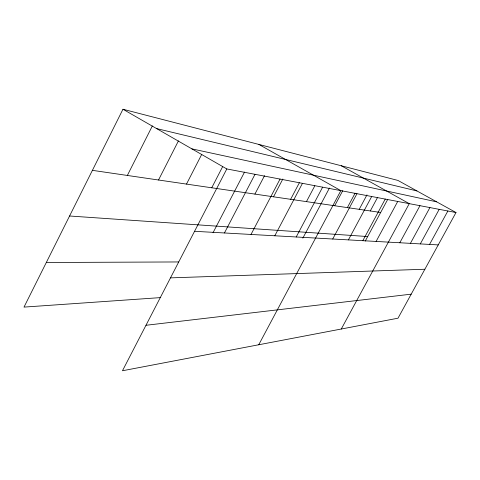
<?xml version="1.0" encoding="UTF-8"?>
<svg xmlns="http://www.w3.org/2000/svg" width="480" height="480" viewBox="0 0 480 480"><rect width="100%" height="100%" fill="white"/><g stroke="black" fill="none" stroke-linecap="round" stroke-linejoin="round"><path stroke-width="0.72" d="M456 212.538L226.8 168.948L122.466 370.758L398.01 318.198L456 212.538L397.95 180.438L122.964 109.242L24 307.104L160.764 297.588M127.35 175.452L152.352 125.928M158.52 180.006L178.44 140.874M186.492 184.092L201.75 154.35M211.74 187.782L222.678 166.59M213.018 232.746L244.542 172.056M224.442 232.968L255 174.312M254.916 194.094L264.516 175.704M251.016 234.45L280.05 179.076M273.516 196.812L282.84 179.04M290.634 199.314L299.358 182.754M274.8 235.776L302.46 183.336M306.45 201.624L314.802 185.838M296.214 236.976L322.62 187.17M302.838 238.134L329.448 188.04M258.744 344.766L340.854 190.638L258.888 144.432M334.704 205.752L342.726 190.704M347.382 207.606L355.086 193.194M332.718 239.016L356.964 193.704M359.214 209.334L366.972 194.874M348.402 239.892L371.7 196.506M370.29 210.954L377.616 197.334M362.814 240.696L385.242 199.08M365.238 241.098L387.726 199.398M376.104 241.434L397.722 201.456M341.274 329.022L409.26 203.646L341.28 165.768M399.804 242.76L419.964 205.686M410.418 243.354L429.918 207.576M420.312 243.906L439.2 209.34M429.564 244.422L447.876 210.99M145.974 325.284L411.204 294.162M170.484 277.872L424.878 269.244M46.314 262.494L178.626 261.948M194.562 231.3L438.234 244.908M69.57 216L367.686 236.556M92.406 170.346L380.676 212.472M191.886 148.872L436.656 201.84M156.594 128.58L416.916 190.926M122.964 109.242L226.8 168.948"/></g></svg>
